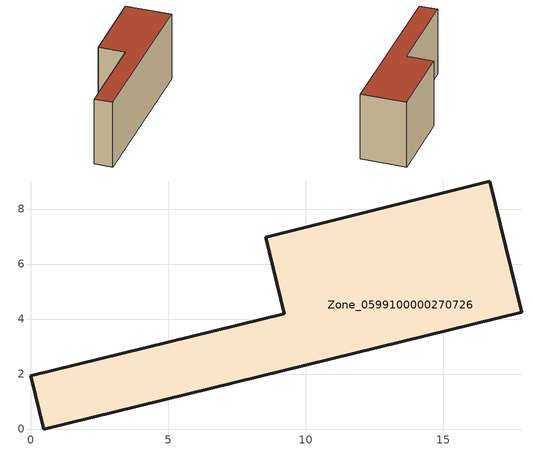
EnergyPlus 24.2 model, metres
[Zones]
Zone_0599100000270726
 floor ground (C_G): 9.23,4.2 8.55,6.98 16.69,9.02 17.86,4.24 0.47,0 0,1.94 z0
 wall outside (C_F): 17.86,4.24 16.69,9.02 8.55,6.98 9.23,4.2 0,1.94 0.47,0 17.86,4.24 z0:7.55
 roof outside (C_R): 0.47,0 17.86,4.24 16.69,9.02 8.55,6.98 9.23,4.2 0,1.94 z7.55
[BUILDING]
Pand.0599100000270726: North Axis=0; Terrain=City; Loads Convergence Tolerance Value=0.04; Temperature Convergence Tolerance Value=0.4; Solar Distribution=FullExterior; Maximum Number of Warmup Days=25; Minimum Number of Warmup Days=1
[Site:Location]
Rotterdam.The.Hague.AP_ZH_NLD Design_Conditions: Latitude=51.96; Longitude=4.45; Time Zone=1; Elevation=-4.5
[SITE:GROUNDTEMPERATURE:BUILDINGSURFACE]
18, 18, 18, 18, 18, 18, 18, 18, 18, 18, 18, 18
[MATERIAL] Thermal Absorptance=0.9; Solar Absorptance=0.7; Visible Absorptance=0.7
Name | Roughness | Thickness | Conductivity | Density | Specific Heat
G.TI.1946 | MediumSmooth | 0.15 | 1 | 540 | 1210
F.TI.1946 | Rough | 0.3 | 0.857143 | 1920 | 840
R.TI.1946 | MediumRough | 0.2 | 0.1 | 1500 | 1000
[CONSTRUCTION]
C_G: G.TI.1946
C_F: F.TI.1946
C_R: R.TI.1946
[ZONE]
Zone_0599100000270726: Type=1; Multiplier=1; Ceiling Height=Autocalculate; Volume=Autocalculate; Floor Area=autocalculate; Part of Total Floor Area=Yes
[ZONEINFILTRATION:DESIGNFLOWRATE]
Infil_Zone_0599100000270726: Zone or ZoneList or Space or SpaceList=Zone_0599100000270726; Schedule=AlwaysOn; Design Flow Rate Calculation Method=Flow/Area; Flow Rate per Floor Area=0.003; Constant Term Coefficient=1; Temperature Term Coefficient=0; Velocity Term Coefficient=0; Velocity Squared Term Coefficient=0
[HVACTEMPLATE:ZONE:IDEALLOADSAIRSYSTEM]
Zone_0599100000270726: Maximum Heating Supply Air Temperature=50; Minimum Cooling Supply Air Temperature=13; Maximum Heating Supply Air Humidity Ratio=0.0156; Minimum Cooling Supply Air Humidity Ratio=0.0077; Heating Limit=NoLimit; Cooling Limit=NoLimit; Dehumidification Control Type=ConstantSensibleHeatRatio; Cooling Sensible Heat Ratio=0.7; Dehumidification Setpoint=60; Humidification Control Type=None; Humidification Setpoint=30; Outdoor Air Method=None; Outdoor Air Flow Rate per Person=0.00944; Outdoor Air Flow Rate per Zone Floor Area=0; Outdoor Air Flow Rate per Zone=0; Demand Controlled Ventilation Type=None; Outdoor Air Economizer Type=NoEconomizer; Heat Recovery Type=None; Sensible Heat Recovery Effectiveness=0.7; Latent Heat Recovery Effectiveness=0.65
[ZONECONTROL:THERMOSTAT]
ThermostatControl_Zone_0599100000270726: Zone or ZoneList=Zone_0599100000270726; Control Type Schedule=DualSetpointControlType; Control 1=Thermostat_Zone_0599100000270726; Temperature Difference Between Cutout And Setpoint=0
[THERMOSTATSETPOINT:DUALSETPOINT]
Thermostat_Zone_0599100000270726: Heating Setpoint Temperature Schedule=HeatingSetpoint_Zone_0599100000270726; Cooling Setpoint Temperature Schedule=CoolingSetpoint_Zone_0599100000270726
[SCHEDULE:COMPACT]
HeatingSetpoint_Zone_0599100000270726: Through: 12/31, For: AllDays, Until: 24:00, 21
CoolingSetpoint_Zone_0599100000270726: Through: 12/31, For: AllDays, Until: 24:00, 24
DualSetpointControlType: Through: 12/31, For: AllDays, Until: 24:00, 4
AlwaysOn: Through: 12/31, For: AllDays, Until: 24:00, 1
